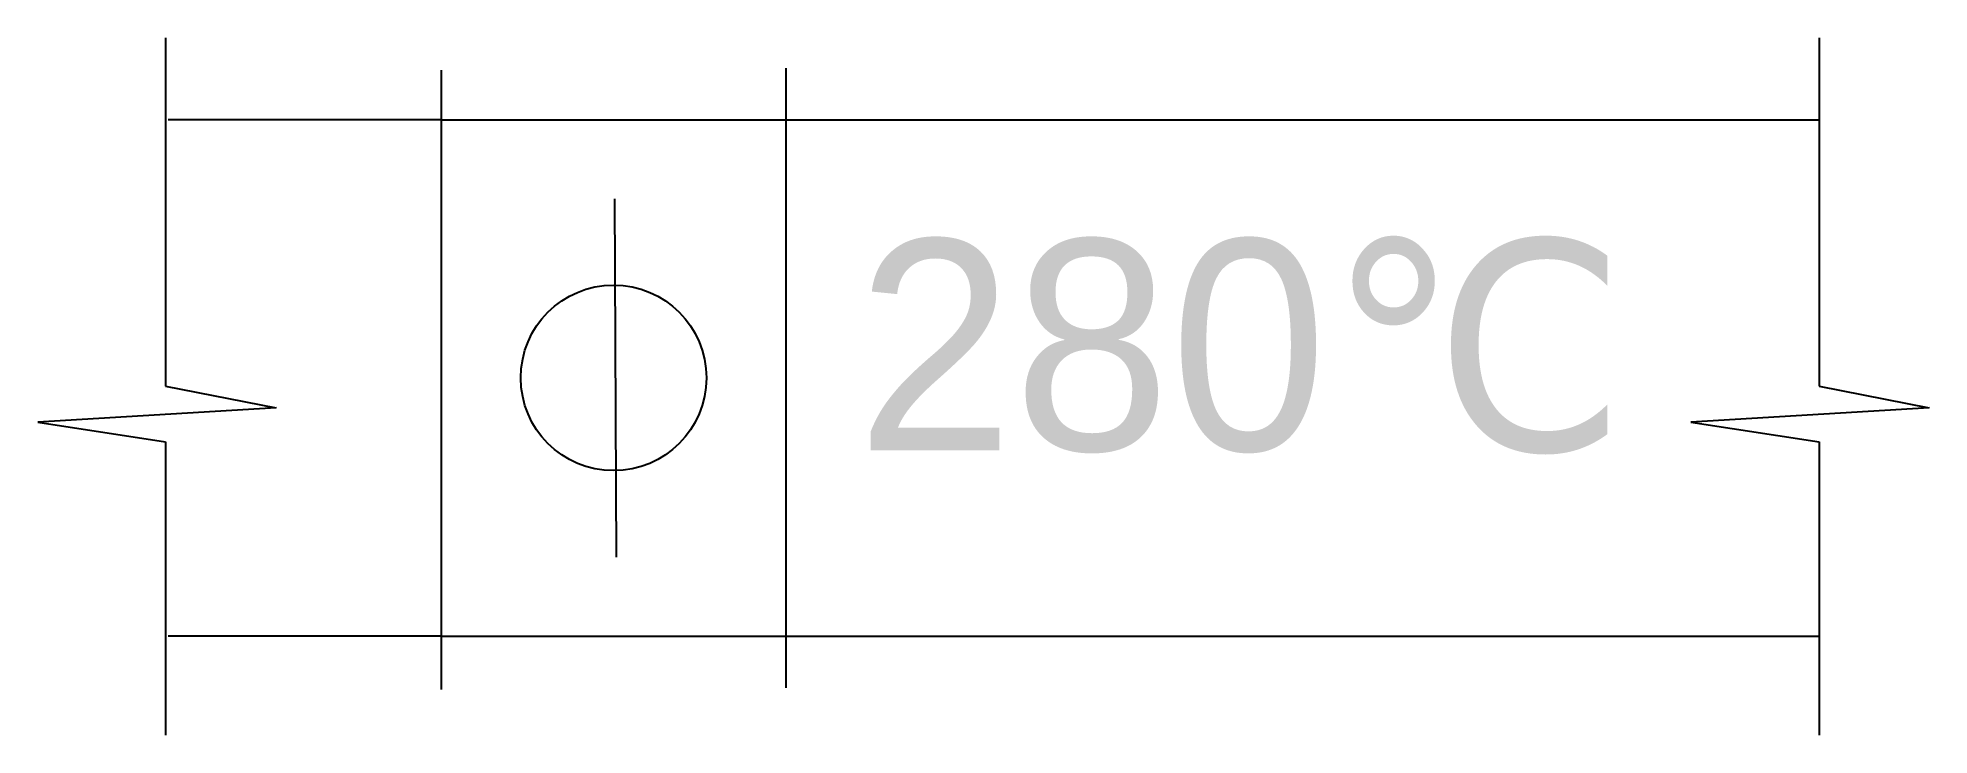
# Model space of a CAD drawing. Header units: metres. Extents: x -22568.5 to -22523.7, y -12301 to -12284.4.
import ezdxf

# ---------------------------------------------------------------- set-up
doc = ezdxf.new("R2010")
doc.units = ezdxf.units.M
doc.layers.add('1', color=7, linetype='Continuous')

msp = doc.modelspace()

# ---------------------------------------------------------------- linework, layer by layer
at = {"layer": '1'}
for p, q in [((-22565.48, -12284.42), (-22565.48, -12292.68)), ((-22526.28, -12284.42), (-22526.28, -12292.68)), ((-22558.95, -12285.19), (-22558.95, -12299.87)), ((-22550.78, -12285.14), (-22550.78, -12299.83)), ((-22558.95, -12286.36), (-22565.42, -12286.36)), ((-22558.95, -12286.36), (-22550.78, -12286.36)), ((-22550.78, -12286.36), (-22526.28, -12286.36)), ((-22554.79, -12296.73), (-22554.83, -12288.24)), ((-22565.48, -12292.68), (-22562.86, -12293.19)), ((-22526.28, -12292.68), (-22523.67, -12293.19)), ((-22562.86, -12293.19), (-22568.51, -12293.53)), ((-22523.67, -12293.19), (-22529.32, -12293.53)), ((-22568.51, -12293.53), (-22565.48, -12294)), ((-22529.32, -12293.53), (-22526.28, -12294)), ((-22565.48, -12294), (-22565.48, -12300.95)), ((-22526.28, -12294), (-22526.28, -12300.95)), ((-22558.95, -12298.6), (-22565.42, -12298.6)), ((-22558.95, -12298.6), (-22550.78, -12298.6)), ((-22550.78, -12298.6), (-22526.28, -12298.6))]:
    msp.add_line(p, q, dxfattribs=at)
msp.add_circle((-22554.86, -12292.48), 2.2, dxfattribs=at)

# ---------------------------------------------------------------- texts
msp.add_text('280℃', height=5, dxfattribs=at).set_placement((-22549.1, -12294.2))

doc.saveas('drawing.dxf')
